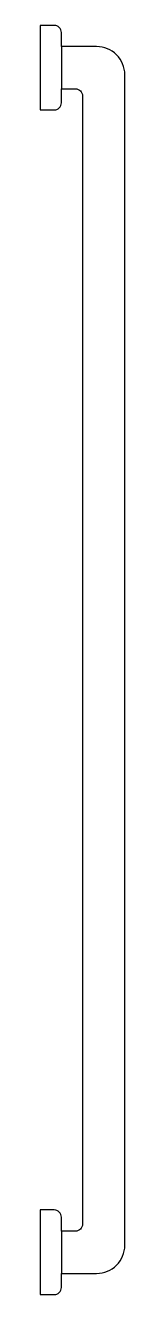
# Model space of a CAD drawing. Header units: metres. Extents: x 0 to 3, y 0 to 45.
import ezdxf

# ---------------------------------------------------------------- set-up
doc = ezdxf.new("R2010")
doc.units = ezdxf.units.M

# ---------------------------------------------------------------- blocks, each defined once
blk = doc.blocks.new('GRABBAR1')
for p, q in [((0.75, -0.75), (0.75, -2.25)), ((0.75, -42.75), (0.75, -44.25))]:
    blk.add_line(p, q)
blk.add_lwpolyline([(0, -3), (0.5, -3, 0.414214), (0.75, -2.75), (0.75, -2.25), (1.25, -2.25, -0.414214), (1.5, -2.5), (1.5, -42.5, -0.414214), (1.25, -42.75), (0.75, -42.75), (0.75, -42.25, 0.414214), (0.5, -42), (0, -42), (0, -45), (0.5, -45, 0.414214), (0.75, -44.75), (0.75, -44.25), (2, -44.25, 0.414214), (3, -43.25), (3, -1.75, 0.414214), (2, -0.75), (0.75, -0.75), (0.75, -0.25, 0.414214), (0.5, 0), (0, 0)], format="xyb", close=True)

msp = doc.modelspace()

# ---------------------------------------------------------------- block references
at = {"color": 0}
msp.add_blockref('GRABBAR1', (0, 45), dxfattribs=at)

doc.saveas('drawing.dxf')
